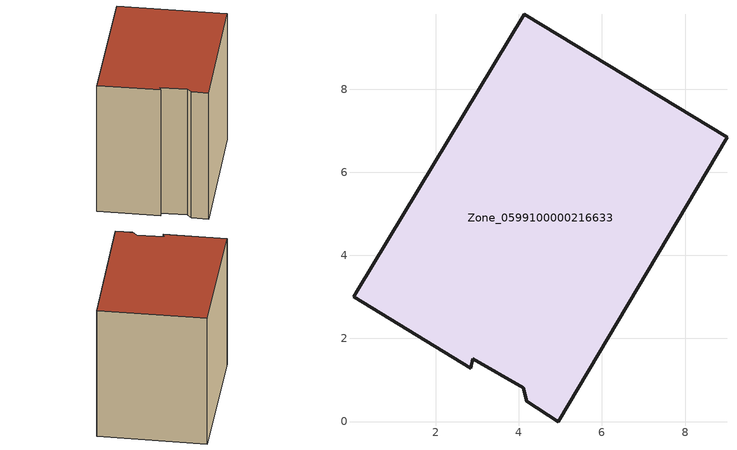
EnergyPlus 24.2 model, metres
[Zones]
Zone_0599100000216633
 floor ground (C_G): 4.95,0 4.19,0.49 4.1,0.81 2.89,1.52 2.84,1.29 0.02,3 0.11,3.15 4.13,9.8 9.01,6.84 z0
 wall outside (C_F): 4.95,0 9.01,6.84 4.13,9.8 0.11,3.15 0.02,3 2.84,1.29 2.89,1.52 4.1,0.81 4.19,0.49 4.95,0 z0:7.49
 roof outside (C_R): 4.19,0.49 4.95,0 9.01,6.84 4.13,9.8 0.11,3.15 0.02,3 2.84,1.29 2.89,1.52 4.1,0.81 z7.49
[BUILDING]
Pand.0599100000216633: North Axis=0; Terrain=City; Loads Convergence Tolerance Value=0.04; Temperature Convergence Tolerance Value=0.4; Solar Distribution=FullExterior; Maximum Number of Warmup Days=25; Minimum Number of Warmup Days=1
[Site:Location]
Rotterdam.The.Hague.AP_ZH_NLD Design_Conditions: Latitude=51.96; Longitude=4.45; Time Zone=1; Elevation=-4.5
[SITE:GROUNDTEMPERATURE:BUILDINGSURFACE]
18, 18, 18, 18, 18, 18, 18, 18, 18, 18, 18, 18
[MATERIAL] Thermal Absorptance=0.9; Solar Absorptance=0.7; Visible Absorptance=0.7
Name | Roughness | Thickness | Conductivity | Density | Specific Heat
G.TI.1946-1964 | MediumSmooth | 0.15 | 1 | 540 | 1210
F.TI.1946-1964 | Rough | 0.3 | 0.857143 | 1920 | 840
R.TI.1946-1964 | MediumRough | 0.2 | 0.277778 | 1500 | 1000
[CONSTRUCTION]
C_G: G.TI.1946-1964
C_F: F.TI.1946-1964
C_R: R.TI.1946-1964
[ZONE]
Zone_0599100000216633: Type=1; Multiplier=1; Ceiling Height=Autocalculate; Volume=Autocalculate; Floor Area=autocalculate; Part of Total Floor Area=Yes
[ZONEINFILTRATION:DESIGNFLOWRATE]
Infil_Zone_0599100000216633: Zone or ZoneList or Space or SpaceList=Zone_0599100000216633; Schedule=AlwaysOn; Design Flow Rate Calculation Method=Flow/Area; Flow Rate per Floor Area=0.003; Constant Term Coefficient=1; Temperature Term Coefficient=0; Velocity Term Coefficient=0; Velocity Squared Term Coefficient=0
[HVACTEMPLATE:ZONE:IDEALLOADSAIRSYSTEM]
Zone_0599100000216633: Maximum Heating Supply Air Temperature=50; Minimum Cooling Supply Air Temperature=13; Maximum Heating Supply Air Humidity Ratio=0.0156; Minimum Cooling Supply Air Humidity Ratio=0.0077; Heating Limit=NoLimit; Cooling Limit=NoLimit; Dehumidification Control Type=ConstantSensibleHeatRatio; Cooling Sensible Heat Ratio=0.7; Dehumidification Setpoint=60; Humidification Control Type=None; Humidification Setpoint=30; Outdoor Air Method=None; Outdoor Air Flow Rate per Person=0.00944; Outdoor Air Flow Rate per Zone Floor Area=0; Outdoor Air Flow Rate per Zone=0; Demand Controlled Ventilation Type=None; Outdoor Air Economizer Type=NoEconomizer; Heat Recovery Type=None; Sensible Heat Recovery Effectiveness=0.7; Latent Heat Recovery Effectiveness=0.65
[ZONECONTROL:THERMOSTAT]
ThermostatControl_Zone_0599100000216633: Zone or ZoneList=Zone_0599100000216633; Control Type Schedule=DualSetpointControlType; Control 1=Thermostat_Zone_0599100000216633; Temperature Difference Between Cutout And Setpoint=0
[THERMOSTATSETPOINT:DUALSETPOINT]
Thermostat_Zone_0599100000216633: Heating Setpoint Temperature Schedule=HeatingSetpoint_Zone_0599100000216633; Cooling Setpoint Temperature Schedule=CoolingSetpoint_Zone_0599100000216633
[SCHEDULE:COMPACT]
HeatingSetpoint_Zone_0599100000216633: Through: 12/31, For: AllDays, Until: 24:00, 21
CoolingSetpoint_Zone_0599100000216633: Through: 12/31, For: AllDays, Until: 24:00, 24
DualSetpointControlType: Through: 12/31, For: AllDays, Until: 24:00, 4
AlwaysOn: Through: 12/31, For: AllDays, Until: 24:00, 1
